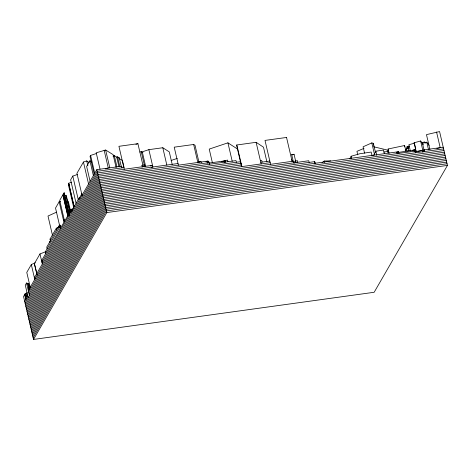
<?xml version="1.0" encoding="UTF-8"?>
<svg xmlns="http://www.w3.org/2000/svg" width="471" height="471" viewBox="0 0 471 471"><rect width="100%" height="100%" fill="white"/><g stroke="black" fill="none" stroke-linecap="round" stroke-linejoin="round"><path stroke-width="0.71" d="M405.767 150.402L407.127 146.628L409.234 146.063M384.307 153.546L383.5 150.061L375.84 151.197L373.862 155.124L371.902 155.412M349.853 158.703L351.148 156.248L359.773 153.752L371.183 152.056L371.996 155.542M71.398 182.271L68.636 183.272L74.088 206.71M77.321 174.553L72.787 176.089L70.626 179.828L76.078 203.266M68.16 213.204L63.856 194.706L62.931 194.77L59.723 200.328L64.521 220.958M63.626 193.563L64.28 192.922L69.084 213.557L68.43 214.199L63.626 193.563L64.28 192.922M60.571 201.659L59.169 201.747L55.531 208.047L60.253 228.347M89.031 162.442L86.729 160.911L83.449 162.03L76.932 173.31L82.042 195.265M96.531 153.452L90.603 155.436L90.038 156.413L94.188 174.235M91.574 161.947L89.926 160.776L86.64 166.463L90.096 181.317M35.337 262.794L31.316 264.555L26.776 272.409L30.232 287.263M36.879 273.775L34.377 263.648L39.982 253.94L46.134 251.543M50.426 240.728L50.044 239.08L56.302 228.241L58.875 226.834M49.308 242.583L50.697 240.181L50.044 239.08M59.24 225.474L59.623 227.128C61.13 227.21 60.382 223.996 59.24 225.474L46.753 247.087L47.135 248.735M29.808 288.617L28.672 283.742L26.535 283.012L25.293 285.167L28.207 297.713M59.87 226.698L45.287 251.944L45.669 253.592M63.508 220.399L64.138 219.309M42.761 262.041L42.219 261.882L41.837 260.228L69.084 213.557M70.938 209.854L71.598 211.938L70.938 209.854L71.209 209.383L73.052 208.859M41.943 262.359L79.546 197.267L79.929 198.915M82.431 195.518L81.766 195.736L81.383 194.087L81.654 193.616M79.64 197.679L81.477 194.499L82.142 194.282M27.071 292.885L25.11 293.81L23.55 296.518L33.535 339.432L374.162 292.279L447.45 165.409L439.578 131.568L426.473 134.629L429.952 149.601M34.383 277.755L96.838 169.642L121.642 166.21L122.024 167.864M30.262 286.892L28.878 289.294L29.296 289.447M26.806 296.677L26.276 296.424L25.893 294.775L27.059 292.762M28.301 290.607L97.226 171.297L123.885 167.605M25.881 297.113L27.442 294.41M28.684 292.255L97.609 172.945L152.51 165.345L150.532 165.992M24.704 301.469L27.824 296.059M29.072 293.904L97.992 174.594L178.02 163.519M25.087 303.118L98.374 176.248L208.017 161.07L208.4 162.719L207.093 163.16M25.469 304.766L98.763 177.897L209.006 162.636M25.852 306.421L99.145 179.545L235.989 160.605L236.377 162.254M26.241 308.069L99.528 181.2L240.728 161.653L240.434 161.747M26.623 309.718L99.911 182.848L241.117 163.302L240.822 163.402M27.006 311.372L100.299 184.502L241.499 164.95L241.205 165.05M27.389 313.021L100.682 186.151L270.183 162.683M27.777 314.669L101.065 187.799L293.215 161.2L293.78 161.571M28.16 316.324L101.448 189.454L308.764 160.752L309.147 162.401M28.543 317.972L101.836 191.102L314.705 161.635L315.087 163.284M28.925 319.621L102.219 192.751L398.56 151.727L398.943 153.381L396.859 153.929M29.314 321.275L102.601 194.405L415.222 151.126M29.697 322.923L102.984 196.054L443.611 148.901M30.079 324.578L103.373 197.702L443.994 150.549M30.462 326.226L103.755 199.357L444.377 152.204M30.851 327.875L104.138 201.005L444.759 153.852M31.233 329.529L104.521 202.654L445.148 155.501M31.616 331.178L104.903 204.308L445.531 157.155M31.999 332.826L105.292 205.957L445.913 158.804M32.387 334.481L105.675 207.605L446.296 160.452M32.77 336.129L106.057 209.259L446.685 162.106M33.153 337.778L106.44 210.908L447.067 163.755M33.535 339.432L106.829 212.562L96.838 169.642M67.377 213.746L68.601 212.468M68.695 212.88L70.055 212.309M69.084 214.011L67.759 215.4L62.931 194.77M69.184 214.423L68.642 214.405L71.033 210.266L71.309 210.702M68.984 214.117L68.548 213.993L68.931 215.641L69.367 215.765L68.795 212.774M63.856 194.706L63.032 195.506L67.83 216.142M322.129 162.654L324.236 161.041L330.801 160.835M56.532 212.156L48.001 216.042L52.44 235.123M375.511 152.539L373.368 143.343L371.807 142.919L363.088 146.793L364.572 153.157M412.531 150.443L415.799 149.071M413.632 150.437L414.933 149.89L415.605 152.775M414.221 151.544L416.181 150.72M364.012 148.359L356.936 151.332L357.76 154.865M405.142 150.184L406.438 149.643M292.844 154.735L294.051 154.27L295.971 162.524L294.764 162.99M294.381 161.341L297.395 160.623L297.778 162.271M113.011 156.131L114.335 155.677L116.714 157.09L117.526 156.814L119.251 157.838L121.365 166.922M118.445 158.115L119.251 157.838M69.531 184.379L68.395 184.762L73.847 208.2M206.051 161.736L208.017 161.07M206.804 161.924L208.718 161.4L209.389 164.285M171.132 160.464L177.332 158.391M237.737 149.177L227.923 142.837L209.224 149.095L212.356 162.56M139.875 152.062L141.229 151.615L142.96 152.751M236.848 144.98L236.56 145.08L241.588 166.699L241.882 166.604L236.848 144.98L256.118 142.313L263.489 147.193L266.898 161.836M198.309 161.965L200.299 161.312L201.823 162.36M135.889 144.344L137.915 143.684L143.255 166.628L141.906 167.07M172.186 164.373L169.283 151.892L162.801 147.735L148.86 149.666L142.266 151.815L145.651 166.375M141.524 165.415L144.568 164.744L144.95 166.393M151.574 167.429L152.892 166.999L148.86 149.666M81.383 194.087L82.048 193.869M221.311 161.683L227.552 160.069L227.935 161.718M224.078 161.223L225.409 160.794L209.1 163.048M224.367 162.466L225.697 162.03L225.315 160.375M116.101 167.47L113.117 154.635L105.645 150.025L96.214 152.792L100.029 169.195M105.645 168.912L108.283 168.059L104.138 150.231M408.963 151.285L407.98 147.04L409.593 146.587M429.122 145.398L426.75 142.183L422.481 143.367L424.083 150.249M416.24 151.986L414.097 142.79L420.632 140.982L423.352 144.785M415.722 148.854L414.409 143.196L408.893 144.715L410.376 151.079M421.18 142.854L424.695 141.912L425.454 143.131M396.476 152.28L398.56 151.727M396.57 152.692L414.933 149.89M436.841 148.548L440.202 147.67L436.552 131.986M417.83 151.415L424.194 149.884L443.223 147.252M422.193 150.785L424.289 150.296L415.316 151.538M388.175 153.04L388.11 148.995L404.618 145.515L405.931 151.173M383.853 152.027L388.175 151.385M137.915 143.684L118.927 146.31L124.267 169.254M199.033 162.542L195.012 145.245L193.652 144.485L174.217 147.176L178.403 165.168M286.592 137.455L265.002 140.405L270.572 164.338M294.163 163.225L293.598 162.854L291.679 154.6L294.051 154.27M260.381 160.635L261.752 160.446L262.141 162.095M260.763 162.283L269.801 161.035M106.829 212.562L447.45 165.409M64.48 195.406L65.928 195.306L66.435 196.077L70.244 212.445M66.87 201.276L68.271 201.188L70.715 211.691M373.438 146.728L387.156 149.996L387.651 152.115M41.837 260.228L42.378 260.392M34.377 263.648L37.174 275.247M25.893 294.775L26.423 295.023M119.575 158.786L122.413 160.476L124.038 167.458M291.773 159.734L292.432 161.312M292.108 161.353L286.539 137.42M291.679 154.6L292.244 154.971M414.097 142.79L414.409 143.196M407.98 147.04L408.693 148.035L406.52 148.624L407.18 151.456M426.75 142.183L428.51 149.749M424.194 149.884L424.577 151.532L422.481 152.027L422.098 150.373M420.632 140.982L422.77 150.178M407.127 146.628L407.621 148.748M388.11 148.995L389.099 153.234M375.84 151.197L376.812 155.377M371.807 142.919L374.604 154.941M351.148 156.248L351.631 158.338M324.236 161.041L324.554 162.413M256.118 142.313L261.146 163.937M227.923 142.837L232.215 161.265M193.652 144.485L197.844 162.477M162.801 147.735L166.834 165.068M141.229 151.615L144.52 165.739M117.526 156.814L119.805 166.593M116.714 157.09L118.992 166.875M114.335 155.677L116.938 166.858M105.645 150.025L109.79 167.853M90.603 155.436L94.753 173.263M89.926 160.776L93.382 175.63M86.729 160.911L87.883 165.869M83.449 162.03L88.56 183.984M72.787 176.089L78.239 199.527M68.684 183.19L74.141 206.628M71.863 209.206L72.246 210.861L71.592 211.032L71.209 209.383M65.928 195.306L69.902 212.38M63.985 192.945L69.367 215.765M59.169 201.747L63.891 222.047M59.988 225.126L60.376 226.775M56.302 228.241L56.685 229.889M39.982 253.94L42.325 264.013M34.772 277.095L35.154 278.744M31.316 264.555L34.772 279.409M27.913 283.501L29.373 289.777M27.695 283.448L29.149 289.718M26.535 283.012L29.455 295.558M25.11 293.81L26.264 298.761M314.705 161.635L315.128 163.514M373.368 143.343L373.521 145.186M404.618 145.515L404.636 146.864M24.757 294.469L25.87 299.444L24.757 294.469"/></g></svg>
